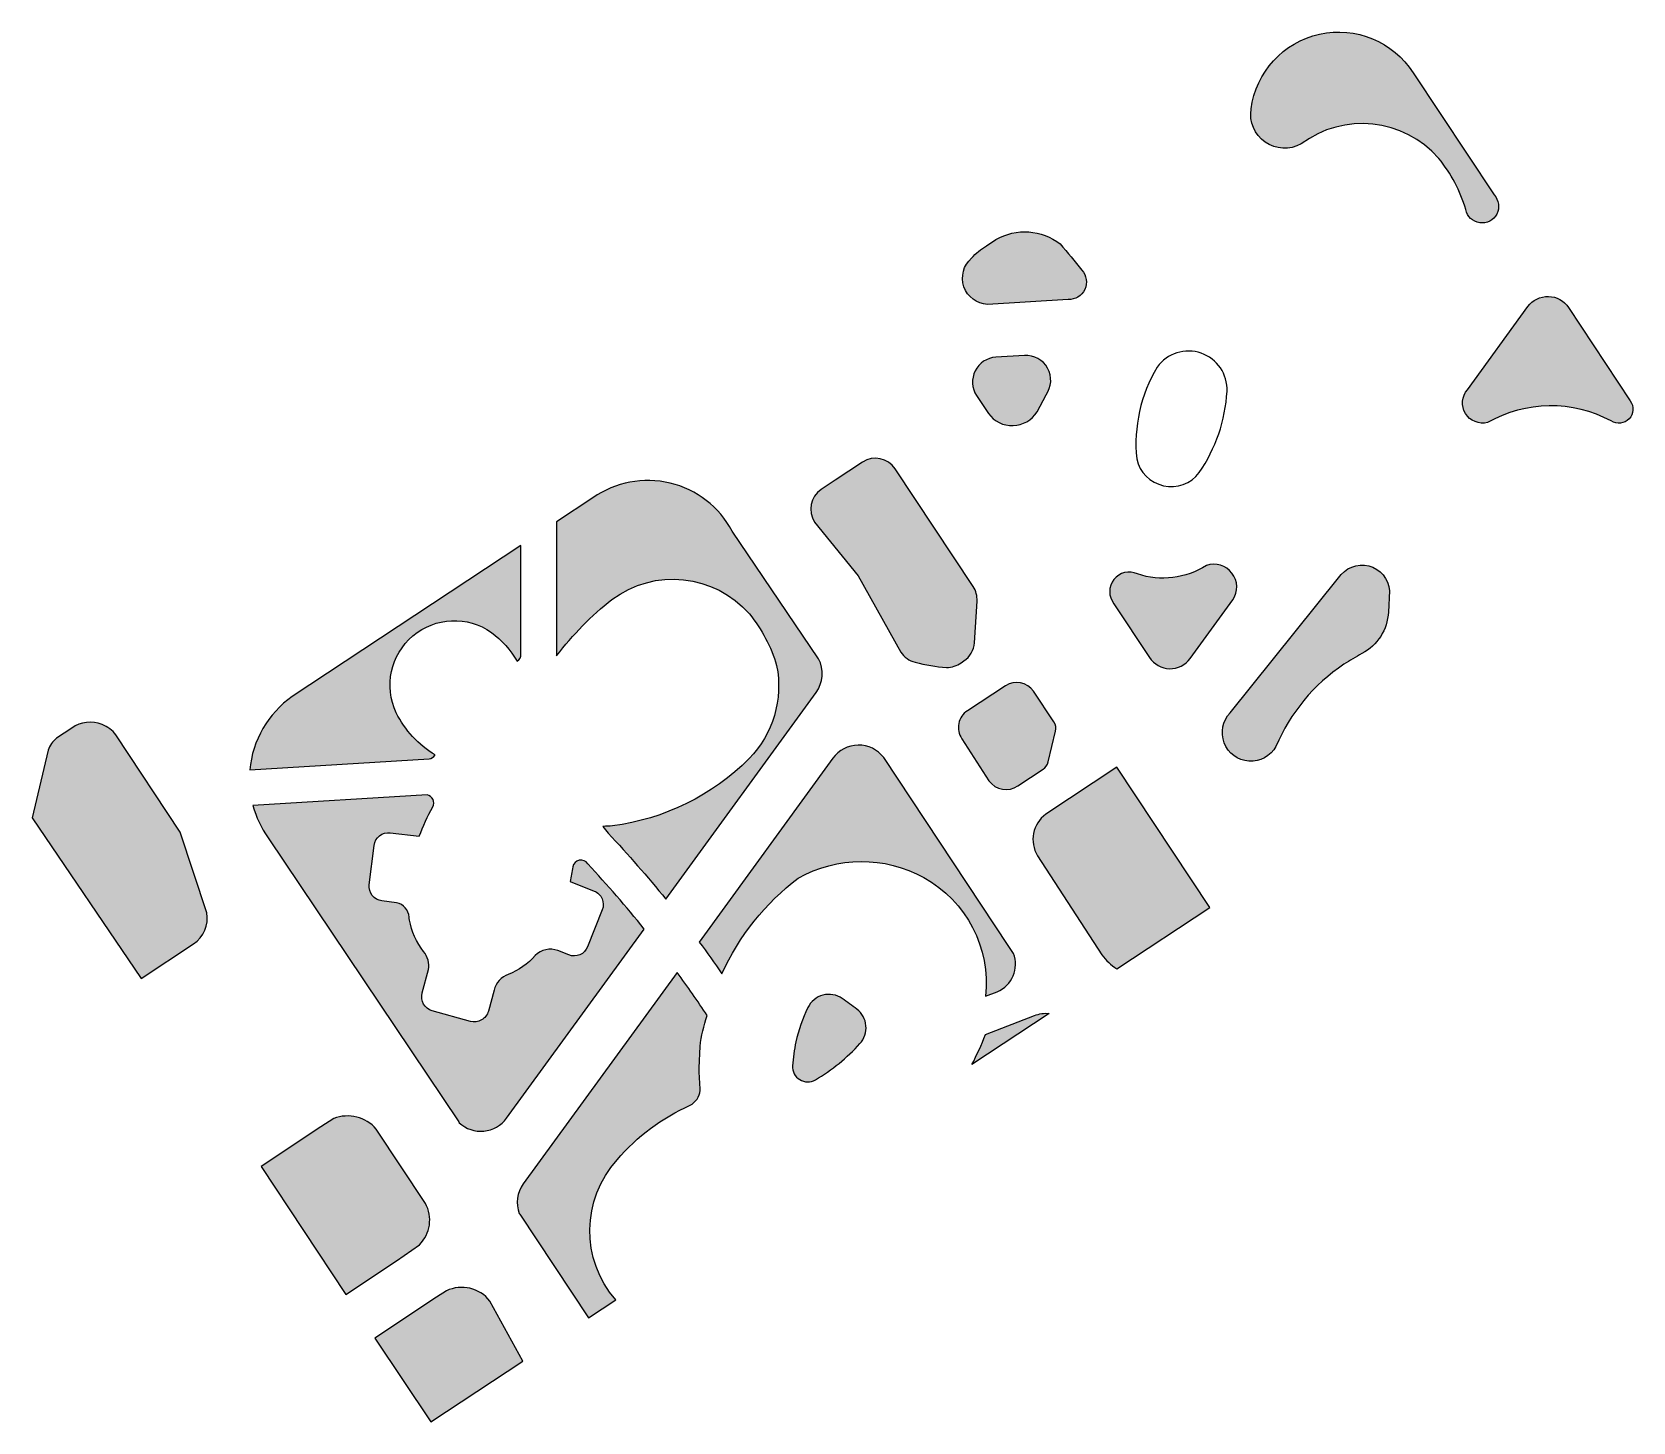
# Model space of a CAD drawing. Header units: feet. Extents: x 120767 to 121190, y 90367 to 90696.
# Drawn here: x 121093.5 to 121190.4, y 90611.9 to 90696 of the extents above; entities that cross this region are included whole.
import ezdxf

# ---------------------------------------------------------------- set-up
doc = ezdxf.new("R2010")
doc.units = ezdxf.units.FT
doc.header["$MEASUREMENT"] = 0
doc.layers.add('! Газон', color=7, linetype='Continuous')
doc.layers.add('! Холмы', color=7, linetype='Continuous')

msp = doc.modelspace()

# ---------------------------------------------------------------- hatches: boundary and pattern name
at = {"true_color": 0xc7c8ca, "transparency": 33554687}
h = msp.add_hatch(color=9, dxfattribs=at)
h.dxf.hatch_style = 1
edge = h.paths.add_edge_path()
edge.add_arc((121172.5784061882, 90690.66185094825), 5.348963338784228, 32.591124030502385, 172.4788782390752, ccw=False)
edge.add_line((121177.0850995643, 90693.54301800592), (121181.9758209958, 90686.15178690339))
edge.add_arc((121181.2533378271, 90685.45827070864), 1.001472237000035, -169.28129532623814, 43.828068756468724, ccw=False)
edge.add_arc((121171.6628333702, 90682.69388566978), 8.984356636246549, 16.67586216949087, 39.16526342734926)
edge.add_arc((121173.9958475715, 90684.32474453187), 6.149074751829839, 41.11293706277858, 126.9013404551631)
edge.add_arc((121169.3001725595, 90691.0313147006), 2.051535359541564, 170.7244771739106, 299.28545255081235, ccw=False)
edge = h.paths.add_edge_path()
edge.add_arc((121151.4038848442, 90681.12343494289), 1.594011188204788, 131.0752556084211, 267.17764085298245, ccw=False)
edge.add_arc((121153.0818493535, 90679.95335703889), 3.612805016310462, 120.20739363638441, 138.9683574016294, ccw=False)
edge.add_line((121151.2641334501, 90683.0755788408), (121151.8351961498, 90683.45272327497))
edge.add_arc((121153.58559778, 90680.44465535332), 3.480284253943247, 52.07573130479528, 120.19522338534159, ccw=False)
edge.add_arc((121112.913543351, 90646.82405806839), 56.17180274363959, 38.25184170686538, 40.3462645784241, ccw=False)
edge.add_arc((121156.2565344608, 90680.88077643118), 1.053350600978038, -93.18387939218661, 43.144410272325615, ccw=False)
edge.add_line((121156.1980307535, 90679.82905175007), (121151.3253964651, 90679.53135729325))
edge = h.paths.add_edge_path()
edge.add_line((121154.3182863066, 90673.02794665836), (121154.8661723774, 90674.0647211042))
edge.add_arc((121153.6488887342, 90674.94120301038), 1.499999999984346, 324.2449446335136, 453.4961502079986)
edge.add_line((121153.5574165244, 90676.43841135757), (121151.8244716945, 90676.33253678554))
edge.add_arc((121151.9159439042, 90674.83532843836), 1.500000000008585, 93.49615020799854, 213.4361010489523)
edge.add_line((121150.66419263, 90674.00881845807), (121151.3777846351, 90672.92808171808))
edge.add_arc((121152.8145179527, 90673.96493029768), 1.771795022768894, 215.8168863497443, 328.0733622445401)
edge = h.paths.add_edge_path()
edge.add_arc((121159.8937632867, 90662.1525480607), 1.176939257028141, 64.87816482827974, 218.6025349375978)
edge.add_line((121158.9739936497, 90661.41823897758), (121161.1251624847, 90658.16028880831))
edge.add_arc((121162.3769137589, 90658.98679878861), 1.499999999988721, 213.4361010492585, 323.9722888254381)
edge.add_line((121163.590012684, 90658.1045340902), (121166.1700230648, 90661.65200439616))
edge.add_arc((121165.0191331602, 90662.42416705181), 1.385923064046162, 326.1412885357868, 468.9441987541764)
edge.add_arc((121161.9384087801, 90667.86272498322), 4.894791173667342, 251.6006626382675, 302.5113681130541, ccw=False)
edge = h.paths.add_edge_path()
edge.add_line((121180.3656895929, 90674.3701238284), (121184.019450238, 90679.39398244933))
edge.add_arc((121185.2325491631, 90678.51171775092), 1.499999999997552, 33.492303397742376, 143.9722888251111, ccw=False)
edge.add_line((121186.4834890983, 90679.33945519628), (121190.2210764418, 90673.69092824432))
edge.add_arc((121189.5319252204, 90673.19144714037), 0.8511232455461069, -122.62712094042809, 35.93374421414683, ccw=False)
edge.add_arc((121185.4121294226, 90665.6421439959), 7.751456158920528, 61.81727974188755, 119.5979277658057)
edge.add_arc((121181.2890260913, 90673.56872913761), 1.222613487474414, 139.0441919643548, 283.94211725977544, ccw=False)
edge = h.paths.add_edge_path()
edge.add_arc((121173.9821021289, 90662.09366332133), 1.664927103632271, 3.5239019979613886, 147.9392175043701, ccw=False)
edge.add_line((121175.6438812617, 90662.19599794033), (121175.5828947792, 90660.91293393295))
edge.add_arc((121172.5862779716, 90661.05536885852), 2.999999999999744, 297.7058698107271, 357.27867025051864, ccw=False)
edge.add_arc((121179.8625983451, 90647.19947046676), 12.65026384510226, 117.7058706854357, 123.4315809983503)
edge.add_arc((121179.1839038546, 90648.36636975802), 11.30277300989796, 123.8193346914846, 157.0294845311467)
edge.add_arc((121167.2639429267, 90653.61952180321), 1.731967954046896, 136.2622698775968, 330.9059008997935, ccw=False)
edge.add_line((121166.0125752394, 90654.81693230299), (121172.5711006304, 90662.97743763165))
h = msp.add_hatch(color=9, dxfattribs=at)
h.dxf.hatch_style = 1
edge = h.paths.add_edge_path()
edge.add_arc((121139.3640776211, 90657.18465035771), 1.955900787978085, 324.2452394241228, 387.4311071605111)
edge.add_line((121141.1000674894, 90658.08569811989), (121135.8721879002, 90665.81156204484))
edge.add_arc((121130.768088621, 90663.09399198042), 5.782474946448666, 28.03212820164341, 125.0483482117205)
edge.add_line((121127.4474014117, 90667.82791772591), (121125.2505459937, 90666.37705813738))
edge.add_line((121125.2505459937, 90666.37705813738), (121125.2505459937, 90658.27189196022))
edge.add_arc((121140.1895571103, 90646.91896376431), 18.76334276623612, 128.1728963345894, 142.7669170697368, ccw=False)
edge.add_arc((121132.2852688449, 90656.75251897247), 6.149074751855833, 41.11293706268941, 126.90134045491891, ccw=False)
edge.add_arc((121129.9926336136, 90655.14839745345), 8.936164763927364, 16.4561778124027, 39.195856852305894, ccw=False)
edge.add_arc((121132.3386542628, 90656.44650013163), 6.345111575969725, -43.924646806728276, 11.208400557922687, ccw=False)
edge.add_arc((121126.7433542565, 90662.2580608997), 14.4099023973801, 277.51567028015165, 314.8654532507667, ccw=False)
edge.add_arc((121127.6888897298, 90661.372853897), 13.43377615896579, 271.54992197601786, 274.0091865602119, ccw=False)
edge.add_arc((121140.0778835613, 90656.62704547418), 14.83278029935056, 215.8309827428588, 217.85463159845)
edge.add_arc((121075.6574533927, 90597.77047640862), 72.48253313694751, 39.1591012730687, 43.348278111109494, ccw=False)
edge.add_line((121131.860079413, 90643.54145453202), (121140.9513408593, 90656.04178409028))
edge = h.paths.add_edge_path()
edge.add_line((121123.0905448647, 90664.95053806527), (121109.2443400035, 90655.8061497166))
edge.add_arc((121112.7792519762, 90650.80914407632), 6.120920520956964, 125.2758189215586, 174.8438378516877)
edge.add_line((121106.6831000573, 90651.35923480144), (121117.5344129818, 90652.02219769091))
edge.add_arc((121117.4509597102, 90652.53486505455), 0.5194153196476267, 279.2456547964356, 328.6987219795162)
edge.add_arc((121121.0660964559, 90657.53722118773), 6.152521113843061, 206.2207260036707, 238.9723882844773, ccw=False)
edge.add_arc((121119.0697739954, 90656.49152249466), 3.900004476174814, 54.977177291519524, 205.3971247395835, ccw=False)
edge.add_arc((121117.417603014, 90654.65367352354), 6.360244549436583, 31.070088455454595, 52.28938235640919, ccw=False)
edge.add_arc((121122.5706177176, 90658.3644912233), 0.5199999999993566, 304.5316208661366, 361.2514612329737)
edge.add_line((121123.0904936822, 90658.37584822209), (121123.0905448647, 90664.95053806527))
edge = h.paths.add_edge_path()
edge.add_arc((121127.5829896479, 90643.52516406149), 11.31050154511991, 185.4389361228939, 186.3372092332233, ccw=False)
edge.add_arc((121115.3912675894, 90642.40218416082), 0.9335323907620993, 3.126523018107775, 79.39665231541687)
edge.add_line((121115.563045747, 90643.31977611217), (121114.6730910475, 90643.43496442177))
edge.add_arc((121114.7860486694, 90644.30768463793), 0.8800000000155458, 173.0007314327897, 262.6251127852173, ccw=False)
edge.add_line((121113.912606687, 90644.41491850985), (121114.2040933378, 90646.78913734145))
edge.add_arc((121115.0775353202, 90646.6819034695), 0.8799999999952209, 83.13092931115801, 173.0007314317339, ccw=False)
edge.add_line((121115.1827841234, 90647.55558687293), (121116.9366831469, 90647.34430235902))
edge.add_arc((121127.2352612807, 90643.66647405383), 10.93559018156451, 150.0840916664168, 160.3473370163721, ccw=False)
edge.add_arc((121117.3158664439, 90649.35891595973), 0.5012817874511521, 331.5830323376222, 438.8521142488887)
edge.add_line((121117.4127852814, 90649.85073927084), (121106.8718027083, 90649.20673614735))
edge.add_arc((121112.7792519762, 90650.80914407632), 6.12092052096031, 195.1764187582975, 215.4444741941098)
edge.add_line((121107.7926733006, 90647.25953830448), (121119.3279172573, 90630.05548746516))
edge.add_line((121119.3279172573, 90630.05548746516), (121119.3589679105, 90630.00844691614))
edge.add_arc((121120.6663350324, 90631.41457322928), 1.919999999996601, 227.0843935987535, 323.9722888247101)
edge.add_line((121122.2191016565, 90630.28527441532), (121130.5445277655, 90641.73259343598))
edge.add_arc((121075.6574537268, 90597.7704759858), 70.32253314007633, 38.69318313848063, 42.94453567327999)
edge.add_arc((121126.7181202307, 90645.4034429926), 0.5001444112251333, 33.6413326402049, 169.2717491983249)
edge.add_arc((121114.3887044829, 90647.2744556027), 11.97077789457924, 347.1283903449341, 351.4587822595399, ccw=False)
edge.add_line((121126.0586770323, 90644.60776025108), (121127.5168857141, 90644.03270292305))
edge.add_arc((121127.194046988, 90643.21406065869), 0.8800000000206899, -21.678434070272317, 68.47777000522632, ccw=False)
edge.add_line((121128.0118060639, 90642.88899129089), (121127.1265086811, 90640.66189750347))
edge.add_arc((121126.3087496053, 90640.98696687126), 0.8799999999883393, 248.5844832137553, 338.32156592937775, ccw=False)
edge.add_line((121125.987436157, 90640.16772474106), (121125.3199979447, 90640.4294994541))
edge.add_arc((121124.8688328599, 90639.24340899053), 1.268999811454544, 69.17418646930682, 136.0899111171275)
edge.add_arc((121120.6815660935, 90643.0870771179), 4.415383974400295, 291.8167779366934, 317.840695215738, ccw=False)
edge.add_arc((121122.7828768059, 90637.71366303059), 1.354887518987579, 109.8641463427715, 166.0567120179602)
edge.add_line((121121.4679114433, 90638.04013857989), (121121.1189836276, 90636.76169541973))
edge.add_arc((121120.2700355602, 90636.99340035903), 0.8799999999975158, 254.5777695714438, 344.7339736453287, ccw=False)
edge.add_line((121120.0360170186, 90636.14508713728), (121117.7271428566, 90636.78202093752))
edge.add_arc((121117.9611613982, 90637.63033415926), 0.8799999999951248, 164.7339736455782, 254.5777695693651, ccw=False)
edge.add_line((121117.1122133308, 90637.86203909856), (121117.4982466638, 90639.2764338586))
edge.add_arc((121116.1620904869, 90639.50094857837), 1.354887518760864, 350.4616759867694, 399.9219497956822)
edge.add_arc((121120.6817345078, 90643.08683151283), 4.415093351555651, 190.5730131649497, 217.9701952304648, ccw=False)
edge = h.paths.add_edge_path()
edge.add_arc((121144.5472841378, 90668.80093228581), 1.420000000014231, 33.52970047618528, 123.4872942869147)
edge.add_line((121143.7637962237, 90669.98522392583), (121142.0961606116, 90668.88574458826))
edge.add_line((121142.0961606116, 90668.88574458826), (121141.2546515159, 90668.32114968273))
edge.add_arc((121142.0458039572, 90667.1419644493), 1.420000000066721, 123.8589023462645, 213.3565164875656)
edge.add_line((121140.85972709, 90666.36118172327), (121143.5021034341, 90663.09573896574))
edge.add_line((121143.5021034341, 90663.09573896574), (121146.0746002837, 90658.48494415655))
edge.add_arc((121147.2569428818, 90659.27137023737), 1.420000000007411, 213.6295591699204, 257.2425738516858)
edge.add_arc((121149.6659201925, 90667.70676434039), 10.19074738895856, 254.5047353012247, 265.3991296949201)
edge.add_arc((121148.7969483372, 90659.12167514136), 1.573664064766588, 271.8765203939891, 306.0014440146061)
edge.add_line((121149.7219569525, 90657.84857748194), (121149.8923318045, 90657.96112798374))
edge.add_arc((121149.1096365157, 90659.14594361695), 1.419999999982298, 303.4489557342515, 356.2973036276398)
edge.add_line((121150.5266723796, 90659.05424105261), (121150.6899691317, 90661.57758765557))
edge.add_arc((121149.2729332678, 90661.66929021993), 1.420000000013714, 356.2973036271297, 393.5297004761852)
edge.add_line((121150.4566447024, 90662.45365444623), (121145.7309955724, 90669.58529651212))
edge = h.paths.add_edge_path()
edge.add_arc((121154.7400712964, 90653.86936752136), 0.7200000000061834, 346.4628269058423, 393.8770260289195)
edge.add_line((121155.3378411144, 90654.27070434348), (121154.098071504, 90656.11727513745))
edge.add_arc((121153.085183757, 90655.4372321889), 1.219999999984666, 33.87702602834153, 123.2719817139099)
edge.add_line((121152.4158746366, 90656.45724459145), (121150.1057141877, 90654.94136943732))
edge.add_arc((121150.7791640428, 90653.92408614705), 1.220000000007919, 123.5048848693491, 213.5125924797011)
edge.add_line((121149.7619713564, 90653.25049944986), (121151.4119064466, 90650.70476709197))
edge.add_arc((121152.4437540518, 90651.44680705013), 1.270957426424946, 215.7213153244776, 304.4149433992595)
edge.add_line((121153.1620765449, 90650.39831023297), (121154.6896531879, 90651.40919733208))
edge.add_arc((121154.2923115365, 90652.00963018602), 0.7199999999999247, 303.4949444671204, 346.4628269044454)
edge.add_line((121154.9923086823, 90651.84109533542), (121155.4400684423, 90653.70083267077))
edge = h.paths.add_edge_path()
edge.add_line((121159.1569039542, 90651.52737145626), (121154.8510237734, 90648.68375907996))
edge.add_arc((121155.9701706102, 90647.15467694383), 1.894883062677709, 126.2006804819277, 211.5496855527128)
edge.add_line((121154.3553763802, 90646.16320257908), (121158.2399481486, 90640.16958494767))
edge.add_arc((121160.97567683, 90642.20182170125), 3.407960921245596, 216.60682057099, 237.6240970410306)
edge.add_line((121159.1508103849, 90639.32361738288), (121164.7669654875, 90643.03245388392))
edge.add_line((121164.7669654875, 90643.03245388392), (121159.1569039542, 90651.52737145626))
edge = h.paths.add_edge_path()
edge.add_arc((121143.7020973033, 90638.06879591761), 7.752702178874634, 60.89815902949522, 119.59734287423771, ccw=False)
edge.add_arc((121143.9428072473, 90638.44701412694), 7.305206599745937, -6.1740080292019, 61.10498618647182, ccw=False)
edge.add_line((121151.2056425902, 90637.66135119226), (121151.9153586887, 90637.93899634424))
edge.add_arc((121151.1902754635, 90639.61257099271), 1.8238963203919, 293.4248748978796, 380.662219314627)
edge.add_line((121152.8968531327, 90640.25614728683), (121152.6161294897, 90640.67459586058))
edge.add_line((121152.6161294897, 90640.67459586058), (121145.041853962, 90652.11267336638))
edge.add_arc((121143.5219704365, 90650.93949219151), 1.920000000020815, 37.66415075172263, 143.9722888242632)
edge.add_line((121141.9692038125, 90652.0687910055), (121133.8787380033, 90640.94453839309))
edge.add_arc((121075.6574533928, 90597.77047640845), 72.48253313691991, 34.696341669587696, 36.55882665435371, ccw=False)
edge.add_arc((121148.9249860625, 90632.83426022138), 15.01180012701024, 127.0843180228319, 155.6260153001063, ccw=False)
edge = h.paths.add_edge_path()
edge.add_line((121155.0589886236, 90636.621430989), (121150.370854449, 90633.52544755714))
edge.add_arc((121136.5973058645, 90640.87616653177), 15.61229355522412, 331.9118844223162, 339.2314084855783)
edge.add_line((121151.1951156912, 90635.34013380804), (121154.1655695405, 90636.49988836647))
edge.add_arc((121154.8638600733, 90634.7113721287), 1.92000000024747, 84.16699062838421, 111.32716893244631, ccw=False)
edge = h.paths.add_edge_path()
edge.add_arc((121130.6881302402, 90620.31542360199), 20.89430772623314, 52.45497043840895, 55.46325190363976)
edge.add_arc((121141.7287909426, 90636.35763269773), 1.419999999986656, 55.46325190417262, 154.038390904727)
edge.add_arc((121148.8942990021, 90632.8687223266), 9.389755412119491, 154.0383909043258, 167.4719809676301)
edge.add_arc((121148.8942990001, 90632.86872231617), 9.38975541237851, 167.4719809027642, 176.3866160618948)
edge.add_arc((121140.4413811758, 90633.40251722244), 0.9199999999988846, 176.3866160623671, 300.4849999489924)
edge.add_arc((121135.0096799191, 90642.62923894638), 11.62680962351564, 300.4849999494823, 317.6710041424173)
edge.add_arc((121142.5554763568, 90635.75610874138), 1.419999999770904, 317.6710041424434, 412.4549704389746)
edge = h.paths.add_edge_path()
edge.add_arc((121138.4371580153, 90619.61460685966), 12.5394659403136, 114.05356349541239, 139.4236081607077, ccw=False)
edge.add_arc((121132.7919022625, 90632.08976991393), 1.155506598040314, 297.5410933621497, 353.9986040506893)
edge.add_arc((121162.0065410671, 90634.06335707413), 28.14350437144902, 181.4713616066279, 184.2678136980404, ccw=False)
edge.add_line((121133.8723160527, 90633.3407083736), (121133.9333025352, 90634.62377238098))
edge.add_arc((121142.6281409111, 90633.61982209922), 8.752607071682682, 160.8499144844284, 173.4135052014018, ccw=False)
edge.add_arc((121075.6574533911, 90597.77047640817), 70.32253313850414, 33.40915880620273, 36.00601604634542)
edge.add_line((121132.5452373541, 90639.1109977256), (121123.2338516195, 90626.3080010222))
edge.add_arc((121124.7866182436, 90625.17870220823), 1.919999999992887, 143.9722888243589, 200.2104551183014)
edge.add_line((121122.9848326466, 90624.51540087206), (121123.0138362285, 90624.47146155762))
edge.add_line((121123.0138362285, 90624.47146155762), (121127.1690609978, 90618.20345123648))
edge.add_line((121127.1690609978, 90618.20345123648), (121128.8248281323, 90619.28420715702))
edge.add_arc((121133.6584159095, 90623.47790011208), 6.399268036397517, 137.8649404920665, 220.945395756972, ccw=False)
edge = h.paths.add_edge_path()
edge.add_arc((121119.5053760165, 90617.88108398068), 2.166938457512433, 38.1063197463967, 115.4258697939256)
edge.add_line((121118.5750162507, 90619.83813609672), (121117.9734733044, 90619.4531106146))
edge.add_line((121117.9734733044, 90619.4531106146), (121114.2526455605, 90616.96688996113))
edge.add_line((121114.2526455605, 90616.96688996113), (121117.6283730327, 90611.90273451))
edge.add_line((121117.6283730327, 90611.90273451), (121123.2128793444, 90615.59067055715))
edge.add_line((121123.2128793444, 90615.59067055715), (121121.2104682885, 90619.21835082865))
edge = h.paths.add_edge_path()
edge.add_arc((121112.5959181979, 90628.10745119076), 2.312770633532462, 41.13449268847661, 111.1705593230193)
edge.add_line((121111.7606715833, 90630.26413176426), (121110.9838470369, 90629.75267600553))
edge.add_line((121110.9838470369, 90629.75267600553), (121107.3745775972, 90627.3690220193))
edge.add_line((121107.3745775972, 90627.3690220193), (121112.4883589003, 90619.62586186046))
edge.add_line((121112.4883589003, 90619.62586186046), (121115.5612344578, 90621.65961767847))
edge.add_line((121115.5612344578, 90621.65961767847), (121116.9585387318, 90622.6298651782))
edge.add_arc((121115.4534501976, 90624.11365675097), 2.113511042617032, 315.4082483451131, 388.7486317564554)
edge.add_line((121117.3064461528, 90625.13018757555), (121114.3378218941, 90629.62885827523))
edge = h.paths.add_edge_path()
edge.add_arc((121097.0550885754, 90652.32541087897), 1.911490425952489, 37.10569367816536, 68.97375451266926)
edge.add_arc((121097.0244115826, 90652.3283320288), 1.920000000148475, 68.08794746170585, 125.4203517376628)
edge.add_line((121095.9116358901, 90653.89298223214), (121094.988823017, 90653.28076563697))
edge.add_arc((121095.8881288442, 90652.12537137726), 1.464133486454501, 127.8955514354158, 163.0227666223801)
edge.add_line((121094.4878010431, 90652.55288619062), (121093.502563047, 90648.46235957344))
edge.add_line((121093.502563047, 90648.46235957344), (121100.099203016, 90638.74838299592))
edge.add_line((121100.099203016, 90638.74838299592), (121103.2786820145, 90640.83877977768))
edge.add_arc((121102.2606724143, 90642.37679933484), 1.844409852562159, 303.5004316286118, 370.5006733226978)
edge.add_line((121104.0741935033, 90642.71293764553), (121102.4675843987, 90647.59724701158))
edge.add_line((121102.4675843987, 90647.59724701158), (121098.5795480315, 90653.47858866886))

# ---------------------------------------------------------------- linework, layer by layer
at = {"layer": '! Газон', "color": 3}
for points in [[(121145.7309955724, 90669.58529651212, 0.4139968006196559), (121143.7637962237, 90669.98522392583), (121142.0961606116, 90668.88574458826), (121141.2546515159, 90668.32114968273, 0.4116477161112977), (121140.85972709, 90666.36118172327), (121143.5021034341, 90663.09573896574), (121146.0746002837, 90658.48494415655, 0.1926285410746074), (121146.9433730176, 90657.88642477263, 0.04757160014674779), (121148.8484789183, 90657.5488550029, 0.1500083036640656), (121149.7219569525, 90657.84857748194), (121149.8923318045, 90657.96112798374, 0.2347704563338897), (121150.5266723796, 90659.05424105261), (121150.6899691317, 90661.57758765557, 0.163901432043149), (121150.4566447024, 90662.45365444623), (121145.7309955724, 90669.58529651212, 0.4139968006196559)], [(121140.9513408593, 90656.04178409028, 0.282904877170068), (121141.1000674894, 90658.08569811989), (121135.8721879002, 90665.81156204484, 0.4505522908843262), (121127.4474014117, 90667.82791772591), (121125.2505459937, 90666.37705813738), (121125.2505459937, 90658.27189196022, -0.06376463884993828), (121128.5931249554, 90661.66975333776, -0.3928443399307011), (121136.9180736393, 90660.79581466303, -0.09954745443001586), (121138.5627434107, 90657.679851335, -0.24531381986283), (121136.9087384247, 90652.04482185341, -0.16442742922832), (121128.6281312391, 90647.9719521633, -0.01073097791912026), (121128.0522457355, 90647.94399265331, 0.008830063341240197), (121128.3663615771, 90647.5247587163, -0.01828076818002313), (121131.860079413, 90643.54145453202), (121140.9513408593, 90656.04178409028, 0.282904877170068)], [(121123.0905448647, 90664.95053806527), (121109.2443400035, 90655.8061497166, 0.2197179745750103), (121106.6831000573, 90651.35923480144), (121117.5344129818, 90652.02219769091, 0.2191922469861542), (121117.8947726974, 90652.26500896938, -0.1438869150852421), (121115.5466783661, 90654.81885035096, -0.7702423370226166), (121121.3079970352, 90659.68532783292, -0.09285210587189077), (121122.8653854253, 90657.9361082188, 0.2526667766709249), (121123.0904936822, 90658.37584822209), (121123.0905448647, 90664.95053806527)], [(121155.4400684423, 90653.70083267077, 0.2098864854336017), (121155.3378411144, 90654.27070434348), (121154.098071504, 90656.11727513745, 0.4111239768322457), (121152.4158746366, 90656.45724459145), (121150.1057141877, 90654.94136943732, 0.4142529638496095), (121149.7619713564, 90653.25049944986), (121151.4119064466, 90650.70476709197, 0.407551111409665), (121153.1620765449, 90650.39831023297), (121154.6896531879, 90651.40919733208, 0.1897107453016023), (121154.9923086823, 90651.84109533542)], [(121098.5795480315, 90653.47858866886, 0.1399538179849801), (121097.740922848, 90654.10962695305, 0.2555121530952972), (121095.9116358901, 90653.89298223214), (121094.988823017, 90653.28076563697, 0.1544830003624112), (121094.4878010431, 90652.55288619062), (121093.502563047, 90648.46235957344), (121100.099203016, 90638.74838299592), (121103.2786820145, 90640.83877977768, 0.3009669892463387), (121104.0741935033, 90642.71293764553), (121102.4675843987, 90647.59724701158), (121098.5795480315, 90653.47858866886, 0.1399538179849801)], [(121139.8730257369, 90644.80990873482, -0.2618749740094936), (121147.4727283232, 90644.84277058434, -0.3022939356506079), (121151.2056425902, 90637.66135119226), (121151.9153586887, 90637.93899634424, 0.4001604897528999), (121152.8968531327, 90640.25614728683), (121152.6161294897, 90640.67459586058), (121145.041853962, 90652.11267336638, 0.5002614632938015), (121141.9692038125, 90652.0687910055), (121133.8787380033, 90640.94453839309, -0.00812680271754159), (121135.2511705962, 90639.02949336027, -0.1251844958771391), (121139.8730257369, 90644.80990873482, -0.7325457240357786)], [(121159.1569039542, 90651.52737145626), (121154.8510237734, 90648.68375907996, 0.3906328851867055), (121154.3553763802, 90646.16320257908), (121158.2399481486, 90640.16958494767, 0.0919631114910248), (121159.1508103849, 90639.32361738288), (121164.7669654875, 90643.03245388392), (121159.1569039542, 90651.52737145626)], [(121116.3416011283, 90642.27671328023, -0.00391947590987078), (121116.3234104447, 90642.4530999918, 0.3456465544680417), (121115.563045747, 90643.31977611217), (121114.6730910475, 90643.43496442177, -0.4122947191765788), (121113.912606687, 90644.41491850985), (121114.2040933378, 90646.78913734145, -0.4135481536982188), (121115.1827841234, 90647.55558687293), (121116.9366831469, 90647.34430235902, -0.04481181525284264), (121117.7567476269, 90649.12036363235, 0.5055147452776424), (121117.4127852814, 90649.85073927084), (121106.8718027083, 90649.20673614735, 0.0886673496844566), (121107.7926733006, 90647.25953830448), (121119.3279172573, 90630.05548746516), (121119.3589679105, 90630.00844691614, 0.4498788754060777), (121122.2191016565, 90630.28527441532), (121130.5445277655, 90641.73259343598, 0.01855215285072229), (121127.1345013624, 90645.6805191287, 0.6721647754229383), (121126.2267177783, 90645.4965454195, -0.01889714812550529), (121126.0586770323, 90644.60776025108), (121127.5168857141, 90644.03270292305, -0.41501229557504), (121128.0118060639, 90642.88899129089), (121127.1265086811, 90640.66189750347, -0.4128701798503639), (121125.987436157, 90640.16772474106), (121125.3199979447, 90640.4294994541, 0.3005648546040074), (121123.9546085904, 90640.12349677399, -0.1140413230913451), (121122.322498106, 90638.98793601619, 0.2502206485270171), (121121.4679114433, 90638.04013857989), (121121.1189836276, 90636.76169541973, -0.4150122955731054), (121120.0360170186, 90636.14508713728), (121117.7271428566, 90636.78202093752, -0.4134152800331411), (121117.1122133308, 90637.86203909856), (121117.4982466638, 90639.2764338586, 0.219225202824166), (121117.2011799538, 90640.37043881312, -0.1201154729463127), (121116.3416011283, 90642.27671328023, -0.00391947590987078)], [(121128.9129397295, 90627.77104432421, -0.1111520925902615), (121133.3261908012, 90631.06520597958, 0.2514494253632836), (121133.9410759314, 90631.96895858654, -0.01220242968262907), (121133.8723160527, 90633.3407083736), (121133.9333025352, 90634.62377238098, -0.05487398468536436), (121134.3598811344, 90636.49106065035, 0.01133141221167924), (121132.5452373541, 90639.1109977256), (121123.2338516195, 90626.3080010222, 0.250432086890834), (121122.9848326466, 90624.51540087206), (121123.0138362285, 90624.47146155762), (121127.1690609978, 90618.20345123648), (121128.8248281323, 90619.28420715702, -0.3792676043138677), (121128.9129397295, 90627.77104432421, -0.1111520925902615)], [(121143.4208026996, 90636.88199076001, 0.01312685800302059), (121142.5338382089, 90637.52737578879, 0.4587604419257431), (121140.4520865874, 90636.97926441298, 0.0586823151563489), (121139.7281132331, 90634.90552009454, 0.03891706307171557), (121139.5232101048, 90633.46049898103, 0.601445035200826), (121140.908108925, 90632.6096961782, 0.07512896449804732), (121143.6052687342, 90634.79989957815, 0.4388858712652675), (121143.4208026996, 90636.88199076001, 0.01312685800302059)], [(121155.0589886236, 90636.621430989), (121150.370854449, 90633.52544755714, 0.03194831181714972), (121151.1951156912, 90635.34013380804), (121154.1655695405, 90636.49988836647, -0.119066558809269), (121155.0589886236, 90636.621430989)], [(121114.3378218941, 90629.62885827523, 0.3154718125598197), (121111.7606715833, 90630.26413176426), (121110.9838470369, 90629.75267600553), (121107.3745775972, 90627.3690220193), (121112.4883589003, 90619.62586186046), (121115.5612344578, 90621.65961767847), (121116.9585387318, 90622.6298651782, 0.3313980521793568), (121117.3064461528, 90625.13018757555)], [(121121.2104682885, 90619.21835082865, 0.3507807336870741), (121118.5750162507, 90619.83813609672), (121117.9734733044, 90619.4531106146), (121114.2526455605, 90616.96688996113), (121117.6283730327, 90611.90273451), (121123.2128793444, 90615.59067055715), (121121.2104682885, 90619.21835082865, 0.3507807336870741)]]:
    msp.add_lwpolyline(points, format="xyb", close=True, dxfattribs=at)
at = {"layer": '! Холмы', "color": 3}
for points in [[(121167.2754617127, 90691.36198571282, -0.6994778967080542), (121177.0850995643, 90693.54301800592), (121181.9758209958, 90686.15178690339, -1.340496224008333), (121180.2693391457, 90685.2720095037, 0.09844470922370928), (121178.6286523658, 90688.36804022243, 0.3928443399325833), (121170.303703682, 90689.24197889712, -0.6282780288336077)], [(121151.3253964651, 90679.53135729325, -0.6751587022820984), (121150.3565402038, 90682.32507585117, -0.08204348915508579), (121151.2641334501, 90683.0755788408), (121151.8351961498, 90683.45272327497, -0.306300889241061), (121155.7246479173, 90683.18998648055, -0.009138898171975083), (121157.0250932385, 90681.60109920175, -0.6765946703904488), (121156.1980307535, 90679.82905175007)], [(121180.3656895929, 90674.3701238284), (121184.019450238, 90679.39398244933, -0.5232318342301906), (121186.4834890983, 90679.33945519628), (121190.2210764418, 90673.69092824432, -0.828454909807588), (121189.0730255263, 90672.47463346175, 0.2575967191723892), (121181.5836044635, 90672.38213429421, -0.7325457240346396)], [(121165.8172055665, 90674.27149471769, 0.7468481810897671), (121161.5983847934, 90675.73520637976, 0.1617976983397477), (121160.3515081655, 90670.17800916154, 0.6382390870906576), (121164.1349760109, 90669.3496048135, 0.1366923247506149)], [(121154.3182863066, 90673.02794665836), (121154.8661723774, 90674.0647211042, 0.6324865193665483), (121153.5574165244, 90676.43841135757), (121151.8244716945, 90676.33253678554, 0.5770009701777805), (121150.66419263, 90674.00881845807), (121151.3777846351, 90672.92808171808, 0.5331457567695816)], [(121160.3934263754, 90663.21815718815, 0.7934741836821222), (121158.9739936497, 90661.41823897758), (121161.1251624847, 90658.16028880831, 0.5235442400563961), (121163.590012684, 90658.1045340902), (121166.1700230648, 90661.65200439616, 0.7185921506435686), (121164.5691971942, 90663.73502187443, -0.2258673644029776)], [(121172.5711006304, 90662.97743763165, -0.7293149088020127), (121175.6438812617, 90662.19599794033), (121175.5828947792, 90660.91293393295, -0.2659523478643326), (121173.9810762206, 90658.39933086095, 0.02498832333506499), (121172.8930516313, 90657.75667625027, 0.1459294529736359), (121168.7773751585, 90652.77736037351, -1.1367110180727), (121166.0125752394, 90654.81693230299)]]:
    msp.add_lwpolyline(points, format="xyb", close=True, dxfattribs=at)

doc.saveas('drawing.dxf')
